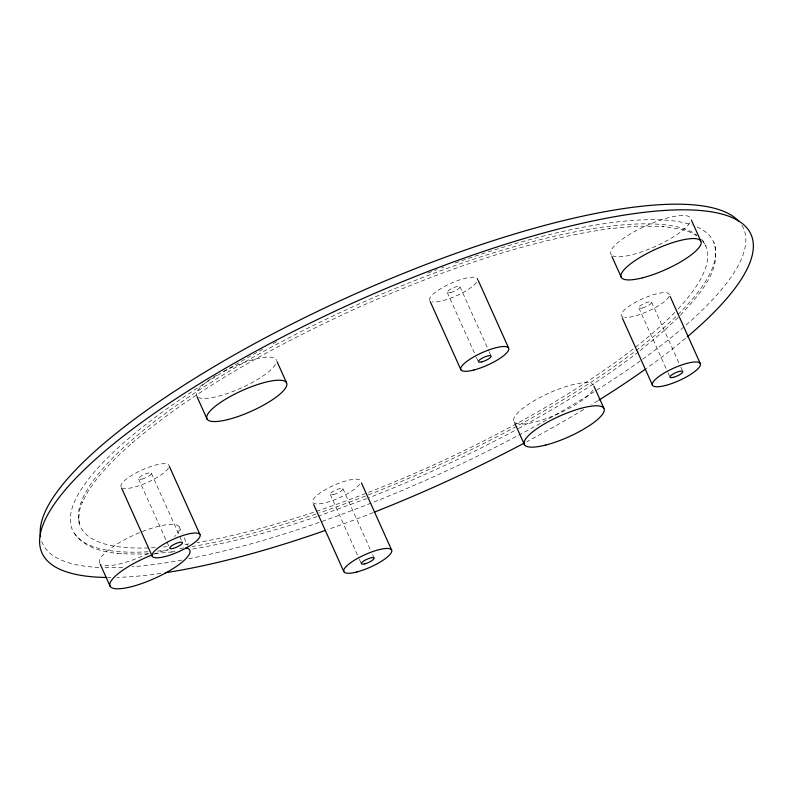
<?xml version="1.0" encoding="UTF-8"?>
<svg xmlns="http://www.w3.org/2000/svg" width="793" height="793" viewBox="0 0 793 793"><rect width="100%" height="100%" fill="white"/><g stroke="black" fill="none" stroke-linecap="round" stroke-linejoin="round"><path stroke-width="0.59" stroke-dasharray="3.96 2.97" d="M680.374 315.227C697.751 295.977 722.879 270.809 713.799 242.351M678.193 317.418L663.463 331.236M640.179 350.575L663.91 330.84M638.474 351.884C600.222 381.374 558.857 406.601 516.451 429.598M514.379 430.728C467.404 455.935 418.873 478.248 369.211 497.627M366.971 498.49L318.28 516.174M317.19 516.54C276.162 530.299 234.341 542.115 191.599 549.162M154.704 553.564L171.635 551.968M171.05 552.037L176.77 551.333M148.529 553.92C122.945 554.099 88.37 555.933 72.946 531.062M116.987 553.207L117.681 553.276M121.061 553.593L121.755 553.663M695.986 235.154L696.631 235.561L689.276 231.843L680.999 229.207L662.621 226.342L663.305 226.411L635.887 226.193L609.024 228.701L609.609 228.632C522.349 241.25 438.807 272.019 358.446 307.357C278.482 343.964 199.856 386.032 132.272 442.861L132.709 442.474L116.502 457.313L106.093 468.019L97.252 478.298L88.39 490.659L82.066 502.593L82.353 501.919L79.597 510.147L78.685 519.306L78.626 518.493L79.865 525.095M702.667 240.804L706.137 246.395L705.522 245.265M651.598 302.163L680.235 365.89M680.741 367.01L682.753 371.481M638.861 307.932L667.498 371.659M668.003 372.779L670.006 377.25M477.495 278.769L478.496 281.009M459.97 286.699L488.617 350.437M489.112 351.547L491.125 356.027M514.082 421.608L515.063 423.809M447.232 292.478L475.869 356.206M476.375 357.326L477.882 360.676M342.953 488.666L370.589 550.164M372.601 554.634L374.108 557.985M330.215 494.435L358.852 558.163M359.358 559.283L361.37 563.754M179.208 526.79L182.172 533.392M184.154 537.793L187.614 545.495M151.334 473.213L181.478 540.291M138.587 478.982L169.742 548.3M78.913 521.863L79.25 522.974M701.537 239.248A342.715 88.697 -24.2 0 1 678.084 308.943M674.754 312.432A342.715 88.697 -24.2 0 1 196.981 542.62M188.893 543.919A342.715 88.697 -24.2 0 1 183.252 544.741M167.045 546.664A342.715 88.697 -24.2 0 1 163.467 547.001M155.359 547.596A342.715 88.697 -24.2 0 1 244.224 362.391A342.715 88.697 -24.2 0 1 696.323 234.698M697.126 226.967A351.458 90.967 -24.2 0 1 633.597 352.449A351.458 90.967 -24.2 0 1 319.51 512.813M315.971 514.023A351.458 90.967 -24.2 0 1 191.985 546.615M183.679 547.953A351.458 90.967 -24.2 0 1 177.9 548.796M168.265 550.025A351.458 90.967 -24.2 0 1 156.409 551.204M148.142 551.779A351.458 90.967 -24.2 0 1 263.534 348.781M273.099 343.597A351.458 90.967 -24.2 0 1 278.472 340.732M427.933 273.03A351.458 90.967 -24.2 0 1 437.082 269.59M441.642 267.905A351.458 90.967 -24.2 0 1 443.921 267.072M455.261 262.998A351.458 90.967 -24.2 0 1 692.002 224.954M741.842 225.341A384.238 99.452 -24.2 0 1 577.661 401.853A384.238 99.452 -24.2 0 1 187.901 558.926M181.914 560.066A384.238 99.452 -24.2 0 1 132.272 566.787M122.796 567.382A384.238 99.452 -24.2 0 1 103.645 567.639M98.927 567.461A384.238 99.452 -24.2 0 1 41.295 540.073M685.479 338.353A388.639 100.582 -24.2 0 1 645.879 368.824M597.932 400.723A388.639 100.582 -24.2 0 1 591.875 404.47M583.688 409.456A388.639 100.582 -24.2 0 1 526.82 441.701M373.206 512.585A388.639 100.582 -24.2 0 1 327.648 529.605M160.85 573.398A388.639 100.582 -24.2 0 1 116.968 577.393M110.98 577.492A388.639 100.582 -24.2 0 1 107.491 577.482M689.771 222.754A43.714 11.31 -24.2 0 1 653.085 247.426A43.714 11.31 -24.2 0 1 612.969 255.941M611.77 255.237A43.714 11.31 -24.2 0 1 644.759 226.392A43.714 11.31 -24.2 0 1 690.772 218.927M275.488 364.403A43.714 11.31 -24.2 0 1 238.802 389.076A43.714 11.31 -24.2 0 1 198.686 397.59M197.487 396.887A43.714 11.31 -24.2 0 1 218.868 373.939M223.636 371.372A43.714 11.31 -24.2 0 1 276.499 360.577M153.624 554.317A43.714 11.31 -24.2 0 1 168.304 549.559M99.799 563.258A43.714 11.31 -24.2 0 1 146.715 529.922A43.714 11.31 -24.2 0 1 174.559 536.514M148.35 553.375A43.714 11.31 -24.2 0 1 101.782 564.844M592.867 390.007A43.714 11.31 -24.2 0 1 530.21 423.095A43.714 11.31 -24.2 0 1 532.965 401.446A43.714 11.31 -24.2 0 1 593.491 385.14M359.586 484.226A26.228 6.79 -24.2 0 1 320.531 503.704A26.228 6.79 -24.2 0 1 326.924 488.775A26.228 6.79 -24.2 0 1 360.666 481.708M623.169 317.141A26.228 6.79 -24.2 0 1 640.476 299.764A26.228 6.79 -24.2 0 1 669.302 295.194M669.005 296.374A26.228 6.79 -24.2 0 1 649.982 310.331A26.228 6.79 -24.2 0 1 624.765 317.408M429.717 300.408A26.228 6.79 -24.2 0 1 453.12 282.397A26.228 6.79 -24.2 0 1 477.594 280.306M476.603 282.268A26.228 6.79 -24.2 0 1 455.806 296.037A26.228 6.79 -24.2 0 1 432.284 301.846M168.413 468.078A26.228 6.79 -24.2 0 1 147.161 482.55A26.228 6.79 -24.2 0 1 122.905 488.191M121.071 486.912A26.228 6.79 -24.2 0 1 142.76 469.644A26.228 6.79 -24.2 0 1 169.008 465.739M333.694 494.515A6.998 1.814 -24.2 0 0 343.002 488.785A6.998 1.814 -24.2 0 0 333.07 491.363A6.998 1.814 -24.2 0 0 333.694 494.515M642.33 308.001A6.998 1.814 -24.2 0 0 651.638 302.282A6.998 1.814 -24.2 0 0 641.706 304.849A6.998 1.814 -24.2 0 0 642.33 308.001M450.702 292.548A6.998 1.814 -24.2 0 0 460.009 286.828A6.998 1.814 -24.2 0 0 450.087 289.395A6.998 1.814 -24.2 0 0 450.702 292.548M142.066 479.051A6.998 1.814 -24.2 0 0 151.374 473.332A6.998 1.814 -24.2 0 0 141.441 475.899A6.998 1.814 -24.2 0 0 142.066 479.051"/><path stroke-width="1.19" d="M691.377 220.087L700.774 240.993M670.115 296.463L700.269 363.541M611.968 256.555L621.365 277.461M622.346 318.102L652.49 385.19M593.977 386.241L603.87 408.246M478.496 281.009L508.64 348.087M515.063 423.809L524.46 444.714M430.212 301.528L460.872 369.726M361.479 482.967L391.623 550.055M277.094 361.737L286.491 382.642M313.701 504.606L343.855 571.694M197.199 397.105L207.082 419.11M169.355 466.393L200.005 534.591M121.577 488.032L152.226 556.24M100.295 564.358L110.177 586.364M40.542 536.712A384.238 99.452 -24.2 0 1 350.03 296.235A384.238 99.452 -24.2 0 1 738.917 221.475M106.252 577.463A388.639 100.582 -24.2 0 1 158.055 410.784A388.639 100.582 -24.2 0 1 634.093 213.624A388.639 100.582 -24.2 0 1 687.343 336.787M644.868 369.548A388.639 100.582 -24.2 0 1 598.933 400.098M524.659 442.851A388.639 100.582 -24.2 0 1 374.316 512.149M325.378 530.408A388.639 100.582 -24.2 0 1 165.38 572.734M185.988 547.804A43.714 11.31 -24.2 0 1 161.207 575.262A43.714 11.31 -24.2 0 1 110.029 586.086A43.714 11.31 -24.2 0 1 151.76 555.041M642.726 277.778A43.714 11.31 -24.2 0 0 701.161 242.034A43.714 11.31 -24.2 0 0 639.327 257.864A43.714 11.31 -24.2 0 0 642.726 277.778M228.443 419.428A43.714 11.31 -24.2 0 0 286.878 383.693A43.714 11.31 -24.2 0 0 225.043 399.523A43.714 11.31 -24.2 0 0 228.443 419.428M545.822 445.022A43.714 11.31 -24.2 0 0 604.256 409.287A43.714 11.31 -24.2 0 0 542.422 425.117A43.714 11.31 -24.2 0 0 545.822 445.022M356.88 571.961A26.228 6.79 -24.2 0 0 391.782 550.511A26.228 6.79 -24.2 0 0 354.55 560.145A26.228 6.79 -24.2 0 0 356.88 571.961M364.839 563.833A6.998 1.814 -24.2 0 0 374.147 558.113A6.998 1.814 -24.2 0 0 364.225 560.681A6.998 1.814 -24.2 0 0 364.839 563.833M665.515 385.457A26.228 6.79 -24.2 0 0 700.427 364.007A26.228 6.79 -24.2 0 0 663.196 373.632A26.228 6.79 -24.2 0 0 665.515 385.457M673.485 377.319A6.998 1.814 -24.2 0 0 682.793 371.6A6.998 1.814 -24.2 0 0 672.86 374.167A6.998 1.814 -24.2 0 0 673.485 377.319M473.897 370.004A26.228 6.79 -24.2 0 0 508.799 348.553A26.228 6.79 -24.2 0 0 471.567 358.178A26.228 6.79 -24.2 0 0 473.897 370.004M481.857 361.866A6.998 1.814 -24.2 0 0 491.164 356.146A6.998 1.814 -24.2 0 0 481.242 358.714A6.998 1.814 -24.2 0 0 481.857 361.866M165.251 556.508A26.228 6.79 -24.2 0 0 200.163 535.057A26.228 6.79 -24.2 0 0 162.932 544.682A26.228 6.79 -24.2 0 0 165.251 556.508M173.221 548.369A6.998 1.814 -24.2 0 0 182.529 542.65A6.998 1.814 -24.2 0 0 172.596 545.217A6.998 1.814 -24.2 0 0 173.221 548.369"/></g></svg>
